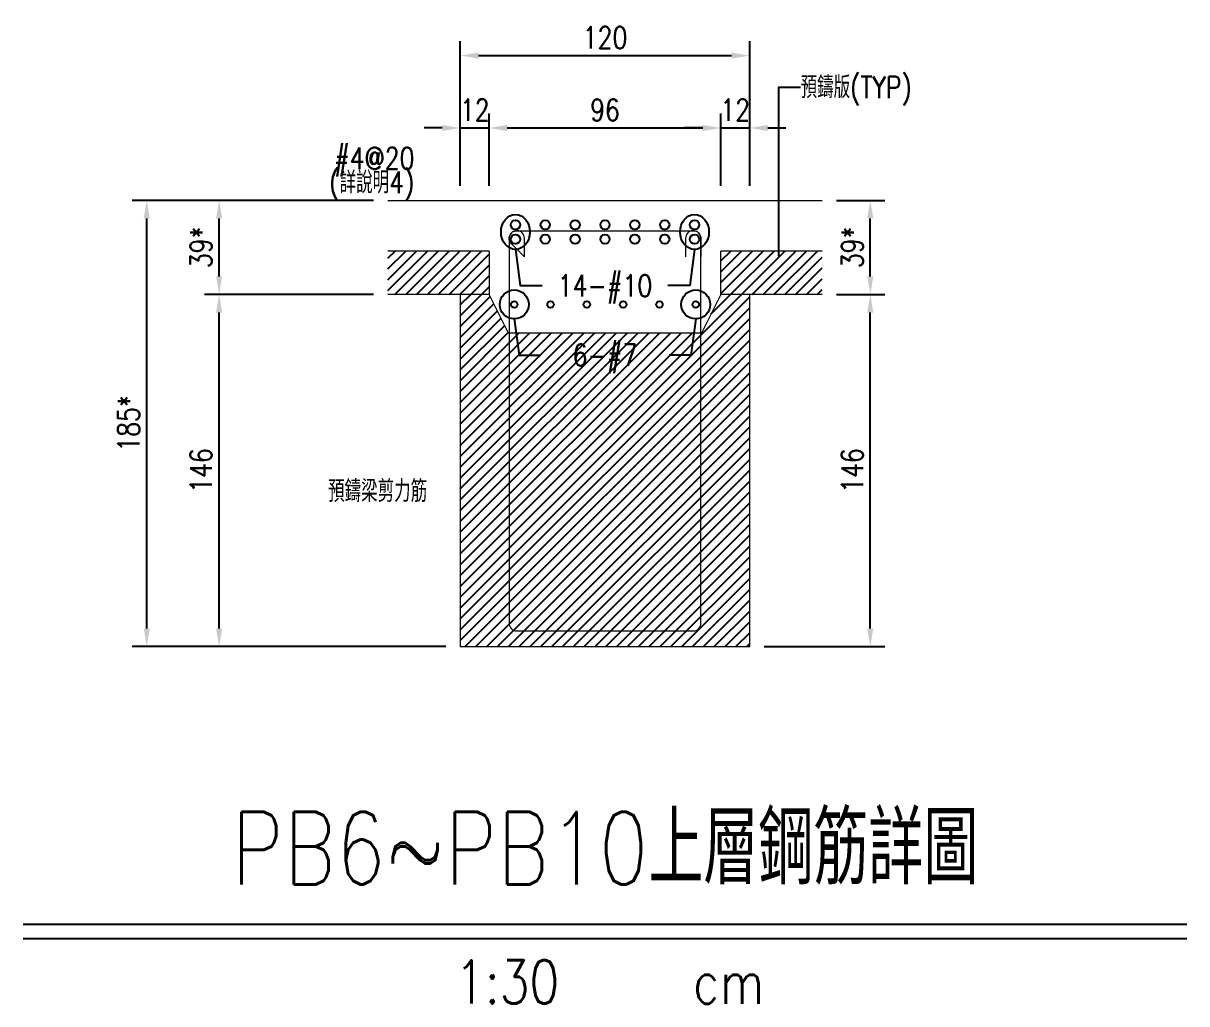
# Model space of a CAD drawing. Extents: x -4754 to 4976, y -19960 to 3841.
# Drawn here: x 4493.4 to 4975.8, y -1438.8 to -1032.4 of the extents above; entities that cross this region are included whole.
import ezdxf
from ezdxf.enums import TextEntityAlignment as Align

# ---------------------------------------------------------------- set-up
doc = ezdxf.new("R2010")
doc.units = 0
doc.header["$LTSCALE"] = 3
doc.layers.get('0').update_dxf_attribs({"linetype": 'CONTINUOUS'})
doc.layers.add('HB_0', color=7, linetype='CONTINUOUS', transparency=0.5)
doc.layers.add('預鑄版_HATCH', color=253, linetype='CONTINUOUS', transparency=0.8)
for name, color, linetype in [('HB_DIM', 1, 'CONTINUOUS'), ('HB_TXT_CTEXT', 2, 'CONTINUOUS'), ('鋼筋', 3, 'CONTINUOUS'), ('預鑄梁_HATCH', 253, 'CONTINUOUS')]:
    doc.layers.add(name, color=color, linetype=linetype)
doc.styles.get("Standard").update_dxf_attribs({"font": 'ROMANS.shx', "width": 0.8, "bigfont": 'LCHINA.shx'})
doc.dimstyles.new('30', dxfattribs={"dimscale": 3, "dimtxt": 3, "dimasz": 2.5, "dimexe": 2, "dimexo": 2, "dimgap": 1, "dimtad": 1, "dimdsep": 46, "dimtxsty": 'Standard', "dimcen": 0, "dimclrd": 256, "dimclre": 256, "dimclrt": 2, "dimadec": 0, "dimazin": 0, "dimtfac": 1, "dimtix": 1, "dimtmove": 2, "dimatfit": 3, "dimfxl": 0, "dimtolj": 1, "dimtzin": 0, "dimarcsym": 0})

# ---------------------------------------------------------------- blocks, each defined once
blk = doc.blocks.new('title_beam')
at = {"color": 3, "linetype": 'Continuous'}
blk.add_line((-241.2, 0), (241.2, 0), dxfattribs=at)
at = {"color": 1, "linetype": 'Continuous'}
blk.add_line((-241.2, -6), (241.2, -6), dxfattribs=at)
at = {"color": 3, "linetype": 'Continuous', "width": 0.8}
blk.add_attdef('TITLE', text='', height=30, dxfattribs=at).set_placement((0, 33), align=Align.MIDDLE)
at = {"linetype": 'Continuous', "width": 0.8}
blk.add_attdef('SCALE', text='', height=18, dxfattribs=at).set_placement((-40.57, -24), align=Align.MIDDLE)
blk.add_attdef('CM', (36.47, -33.03), '', height=18, dxfattribs=at)
blk = doc.blocks.new('C')
at = {"color": 3, "linetype": 'Continuous'}
blk.add_circle((0, 0), 1.2, dxfattribs=at)
blk = doc.blocks.new('*D144')
at = {"layer": 'HB_DIM', "linetype": 'Continuous', "lineweight": -2}
for p, q in [((4638.57, -1105.8), (4538.57, -1105.8)), ((4544.57, -1283.3), (4544.57, -1113.3)), ((4668.57, -1290.8), (4538.57, -1290.8))]:
    blk.add_line(p, q, dxfattribs=at)
at = {"layer": 'HB_DIM'}
for points in [[(4545.82, -1113.3), (4543.32, -1113.3), (4544.57, -1105.8)], [(4543.32, -1283.3), (4545.82, -1283.3), (4544.57, -1290.8)]]:
    blk.add_solid(points, dxfattribs=at)
at = {"layer": 'HB_DIM', "color": 2, "linetype": 'Continuous', "insert": (4537.07, -1198.3), "char_height": 9, "attachment_point": 5, "rotation": 90}
blk.add_mtext('\\A1;185*', dxfattribs=at)
blk = doc.blocks.new('*D145')
at = {"layer": 'HB_DIM', "linetype": 'Continuous', "lineweight": -2}
for p, q in [((4638.57, -1144.8), (4568.57, -1144.8)), ((4574.57, -1283.3), (4574.57, -1152.3)), ((4668.57, -1290.8), (4568.57, -1290.8))]:
    blk.add_line(p, q, dxfattribs=at)
at = {"layer": 'HB_DIM'}
for points in [[(4575.82, -1152.3), (4573.32, -1152.3), (4574.57, -1144.8)], [(4573.32, -1283.3), (4575.82, -1283.3), (4574.57, -1290.8)]]:
    blk.add_solid(points, dxfattribs=at)
at = {"layer": 'HB_DIM', "color": 2, "linetype": 'Continuous', "insert": (4567.07, -1217.8), "char_height": 9, "attachment_point": 5, "rotation": 90}
blk.add_mtext('\\A1;146', dxfattribs=at)
blk = doc.blocks.new('*D146')
at = {"layer": 'HB_DIM', "linetype": 'Continuous', "lineweight": -2}
for p, q in [((4638.57, -1105.8), (4568.57, -1105.8)), ((4574.57, -1137.3), (4574.57, -1113.3)), ((4638.57, -1144.8), (4568.57, -1144.8))]:
    blk.add_line(p, q, dxfattribs=at)
at = {"layer": 'HB_DIM'}
for points in [[(4575.82, -1113.3), (4573.32, -1113.3), (4574.57, -1105.8)], [(4573.32, -1137.3), (4575.82, -1137.3), (4574.57, -1144.8)]]:
    blk.add_solid(points, dxfattribs=at)
at = {"layer": 'HB_DIM', "color": 2, "linetype": 'Continuous', "insert": (4567.07, -1125.3), "char_height": 9, "attachment_point": 5, "rotation": 90}
blk.add_mtext('\\A1;39*', dxfattribs=at)
blk = doc.blocks.new('*D147')
at = {"layer": 'HB_DIM', "linetype": 'Continuous', "lineweight": -2}
for p, q in [((4830.57, -1144.8), (4850.57, -1144.8)), ((4844.57, -1283.3), (4844.57, -1152.3)), ((4800.57, -1290.8), (4850.57, -1290.8))]:
    blk.add_line(p, q, dxfattribs=at)
at = {"layer": 'HB_DIM'}
for points in [[(4845.82, -1152.3), (4843.32, -1152.3), (4844.57, -1144.8)], [(4843.32, -1283.3), (4845.82, -1283.3), (4844.57, -1290.8)]]:
    blk.add_solid(points, dxfattribs=at)
at = {"layer": 'HB_DIM', "color": 2, "linetype": 'Continuous', "insert": (4837.07, -1217.8), "char_height": 9, "attachment_point": 5, "rotation": 90}
blk.add_mtext('\\A1;146', dxfattribs=at)
blk = doc.blocks.new('*D148')
at = {"layer": 'HB_DIM', "linetype": 'Continuous', "lineweight": -2}
for p, q in [((4830.57, -1105.8), (4850.57, -1105.8)), ((4844.57, -1137.3), (4844.57, -1113.3)), ((4830.57, -1144.8), (4850.57, -1144.8))]:
    blk.add_line(p, q, dxfattribs=at)
at = {"layer": 'HB_DIM'}
for points in [[(4845.82, -1113.3), (4843.32, -1113.3), (4844.57, -1105.8)], [(4843.32, -1137.3), (4845.82, -1137.3), (4844.57, -1144.8)]]:
    blk.add_solid(points, dxfattribs=at)
at = {"layer": 'HB_DIM', "color": 2, "linetype": 'Continuous', "insert": (4837.07, -1125.3), "char_height": 9, "attachment_point": 5, "rotation": 90}
blk.add_mtext('\\A1;39*', dxfattribs=at)
blk = doc.blocks.new('*D149')
at = {"layer": 'HB_DIM', "linetype": 'Continuous', "lineweight": -2}
for p, q in [((4674.57, -1099.8), (4674.57, -1039.8)), ((4794.57, -1099.8), (4794.57, -1039.8)), ((4682.07, -1045.8), (4787.07, -1045.8))]:
    blk.add_line(p, q, dxfattribs=at)
at = {"layer": 'HB_DIM'}
for points in [[(4682.07, -1044.55), (4682.07, -1047.05), (4674.57, -1045.8)], [(4787.07, -1047.05), (4787.07, -1044.55), (4794.57, -1045.8)]]:
    blk.add_solid(points, dxfattribs=at)
at = {"layer": 'HB_DIM', "color": 2, "linetype": 'Continuous', "insert": (4734.57, -1038.3), "char_height": 9, "attachment_point": 5, "rotation": 0}
blk.add_mtext('\\A1;120', dxfattribs=at)
blk = doc.blocks.new('*D150')
at = {"layer": 'HB_DIM', "linetype": 'Continuous', "lineweight": -2}
for p, q in [((4674.57, -1099.8), (4674.57, -1069.8)), ((4686.57, -1099.8), (4686.57, -1069.8)), ((4667.07, -1075.8), (4659.57, -1075.8)), ((4674.57, -1075.8), (4686.57, -1075.8)), ((4694.07, -1075.8), (4701.57, -1075.8))]:
    blk.add_line(p, q, dxfattribs=at)
at = {"layer": 'HB_DIM'}
for points in [[(4667.07, -1077.05), (4667.07, -1074.55), (4674.57, -1075.8)], [(4694.07, -1074.55), (4694.07, -1077.05), (4686.57, -1075.8)]]:
    blk.add_solid(points, dxfattribs=at)
at = {"layer": 'HB_DIM', "color": 2, "linetype": 'Continuous', "insert": (4680.57, -1068.3), "char_height": 9, "attachment_point": 5, "rotation": 0}
blk.add_mtext('\\A1;12', dxfattribs=at)
blk = doc.blocks.new('*D151')
at = {"layer": 'HB_DIM', "linetype": 'Continuous', "lineweight": -2}
for p, q in [((4686.57, -1099.8), (4686.57, -1069.8)), ((4782.57, -1099.8), (4782.57, -1069.8)), ((4694.07, -1075.8), (4775.07, -1075.8))]:
    blk.add_line(p, q, dxfattribs=at)
at = {"layer": 'HB_DIM'}
for points in [[(4694.07, -1074.55), (4694.07, -1077.05), (4686.57, -1075.8)], [(4775.07, -1077.05), (4775.07, -1074.55), (4782.57, -1075.8)]]:
    blk.add_solid(points, dxfattribs=at)
at = {"layer": 'HB_DIM', "color": 2, "linetype": 'Continuous', "insert": (4734.57, -1068.3), "char_height": 9, "attachment_point": 5, "rotation": 0}
blk.add_mtext('\\A1;96', dxfattribs=at)
blk = doc.blocks.new('*D152')
at = {"layer": 'HB_DIM', "linetype": 'Continuous', "lineweight": -2}
for p, q in [((4782.57, -1099.8), (4782.57, -1069.8)), ((4794.57, -1099.8), (4794.57, -1069.8)), ((4775.07, -1075.8), (4767.57, -1075.8)), ((4782.57, -1075.8), (4794.57, -1075.8)), ((4802.07, -1075.8), (4809.57, -1075.8))]:
    blk.add_line(p, q, dxfattribs=at)
at = {"layer": 'HB_DIM'}
for points in [[(4775.07, -1077.05), (4775.07, -1074.55), (4782.57, -1075.8)], [(4802.07, -1074.55), (4802.07, -1077.05), (4794.57, -1075.8)]]:
    blk.add_solid(points, dxfattribs=at)
at = {"layer": 'HB_DIM', "color": 2, "linetype": 'Continuous', "insert": (4788.57, -1068.3), "char_height": 9, "attachment_point": 5, "rotation": 0}
blk.add_mtext('\\A1;12', dxfattribs=at)
blk = doc.blocks.new('C_Red')
at = {"color": 1, "linetype": 'Continuous'}
blk.add_circle((0, 0), 1.2, dxfattribs=at)

msp = doc.modelspace()

# ---------------------------------------------------------------- hatches: boundary and pattern name
at = {"layer": '預鑄梁_HATCH', "linetype": 'Continuous'}
h = msp.add_hatch(dxfattribs=at)
h.set_pattern_fill('ANSI31', color=256, style=0)
h.paths.add_polyline_path([(4794.573, -1290.802), (4794.573, -1144.802), (4782.573, -1144.802), (4774.573, -1160.802), (4694.573, -1160.802), (4686.573, -1144.802), (4674.573, -1144.802), (4674.573, -1290.802)], flags=17)
at = {"layer": '預鑄版_HATCH', "linetype": 'Continuous'}
h = msp.add_hatch(dxfattribs=at)
h.set_pattern_fill('ANSI31', color=256, style=0)
h.paths.add_polyline_path([(4644.573, -1144.802), (4686.573, -1144.802), (4686.573, -1126.802), (4644.573, -1126.802)], flags=17)
h = msp.add_hatch(dxfattribs=at)
h.set_pattern_fill('ANSI31', color=256, style=0)
h.paths.add_polyline_path([(4782.573, -1144.802), (4824.573, -1144.802), (4824.573, -1126.802), (4782.573, -1126.802)], flags=17)

# ---------------------------------------------------------------- linework, layer by layer
at = {"layer": 'HB_0', "lineweight": 5}
for p, q in [((4644.573, -1105.802, 455), (4824.573, -1105.802, 455)), ((4686.573, -1126.802), (4644.573, -1126.802)), ((4686.573, -1126.802), (4686.573, -1144.802)), ((4824.573, -1126.802), (4782.573, -1126.802)), ((4782.573, -1144.802), (4782.573, -1126.802)), ((4686.573, -1144.802), (4644.573, -1144.802)), ((4824.573, -1144.802), (4782.573, -1144.802))]:
    msp.add_line(p, q, dxfattribs=at)
msp.add_lwpolyline([(4794.573, -1290.802), (4794.573, -1144.802), (4782.573, -1144.802), (4774.573, -1160.802), (4694.573, -1160.802), (4686.573, -1144.802), (4674.573, -1144.802), (4674.573, -1290.802), (4794.573, -1290.802)], dxfattribs=at)
at = {"layer": 'HB_DIM', "color": 1, "linetype": 'Continuous'}
for points in [[(4806.693, -1128.92), (4806.693, -1058.92), (4815.693, -1058.92)], [(4697.453, -1126.12), (4699.453, -1141.12), (4708.453, -1141.12)], [(4771.693, -1126.12), (4769.693, -1141.12), (4760.693, -1141.12)], [(4696.953, -1154.965), (4698.953, -1169.965), (4707.953, -1169.965)], [(4772.193, -1154.965), (4770.193, -1169.965), (4761.193, -1169.965)]]:
    msp.add_lwpolyline(points, dxfattribs=at)
for points in [[(4734.573, -1118.372, 0, 1.25, 0), (4727.573, -1115.372, 0, 0, 0), (4664.573, -1088.372, 0, 0, 0), (4655.573, -1088.372, 0, 0, 0)], [(4694.828, -1201.344, 0, 1.25, 0), (4689.828, -1206.344, 0, 0, 0), (4669.828, -1226.344, 0, 0, 0), (4660.828, -1226.344, 0, 0, 0)]]:
    msp.add_lwpolyline(points, format="xyseb", dxfattribs=at)
at = {"layer": '鋼筋', "lineweight": 5}
for p, q in [((4698.003, -1118.372, 243.73), (4771.143, -1118.372, 243.73)), ((4694.828, -1121.547, 245), (4694.828, -1281.142, 245)), ((4701.146, -1129.18, 243.73), (4695.758, -1123.792, 243.73)), ((4701.178, -1129.167, 245), (4701.178, -1121.547, 245)), ((4767.968, -1121.547, 245), (4767.968, -1129.167, 245)), ((4774.318, -1121.547, 243.73), (4774.318, -1129.167, 243.73)), ((4774.318, -1281.142, 245), (4774.318, -1121.547, 245)), ((4698.003, -1284.317, 245), (4771.143, -1284.317, 245))]:
    msp.add_line(p, q, dxfattribs=at)
at = {"layer": '鋼筋', "lineweight": 5, "extrusion": (-4.93038e-32, -1.22465e-16, -1)}
msp.add_arc((-4698.003, -1121.547, -243.73), 3.175, 315, 90, dxfattribs=at)
at = {"layer": '鋼筋', "lineweight": 5}
for centre, start, end in [((4698.003, -1121.547, 245), 0, 180), ((4771.143, -1121.547, 245), 0, 180), ((4698.003, -1281.142, 245), 180, 270), ((4771.143, -1281.142, 245), 270, 0)]:
    msp.add_arc(centre, 3.175, start, end, dxfattribs=at)
at = {"layer": '鋼筋', "lineweight": 5, "extrusion": (-2.99911e-32, -1.22465e-16, -1)}
msp.add_arc((-4771.143, -1121.547, -243.73), 3.175, 90, 180, dxfattribs=at)

# ---------------------------------------------------------------- block references
at = {"layer": 'HB_DIM', "linetype": 'Continuous', "xscale": 5, "zscale": 5}
for p, yscale in [((4697.453, -1118.92, 434.561), 6), ((4771.693, -1118.92, 434.561), 6), ((4696.953, -1148.965, 422.47), 5), ((4772.193, -1148.965, 422.47), 5)]:
    msp.add_blockref('C_Red', p, dxfattribs=dict(at, yscale=yscale))
at = {"layer": 'HB_TXT_CTEXT', "linetype": 'Continuous'}
msp.add_blockref('title_beam', (4734.573, -1405.802, 455), dxfattribs=at).add_auto_attribs({'TITLE': 'PB6~PB10上層鋼筋詳圖', 'SCALE': '1:30', 'CM': 'cm'})
at = {"layer": '鋼筋', "linetype": 'Continuous'}
for p, xscale, yscale, zscale in [((4697.453, -1115.905, 434.561), 1.61, 1.61, 1.61), ((4709.827, -1115.905, 434.561), 1.61, 1.61, 1.61), ((4722.2, -1115.905, 434.561), 1.61, 1.61, 1.61), ((4734.573, -1115.905, 434.561), 1.61, 1.61, 1.61), ((4746.947, -1115.905, 434.561), 1.61, 1.61, 1.61), ((4759.32, -1115.905, 434.561), 1.61, 1.61, 1.61), ((4771.693, -1115.905, 434.561), 1.61, 1.61, 1.61), ((4697.453, -1121.935, 428.591), 1.61, 1.61, 1.61), ((4709.827, -1121.935, 428.591), 1.61, 1.61, 1.61), ((4722.2, -1121.935, 428.591), 1.61, 1.61, 1.61), ((4734.573, -1121.935, 428.591), 1.61, 1.61, 1.61), ((4746.947, -1121.935, 428.591), 1.61, 1.61, 1.61), ((4759.32, -1121.935, 428.591), 1.61, 1.61, 1.61), ((4771.693, -1121.935, 428.591), 1.61, 1.61, 1.61), ((4696.953, -1148.965, 422.47), 1.11, 1.11, 1.11), ((4712.001, -1148.965, 422.47), 1.11, 1.11, 1.11), ((4727.049, -1148.965, 422.47), 1.11, 1.11, 1.11), ((4742.097, -1148.965, 422.47), 1.11, 1.11, 1.11), ((4757.145, -1148.965, 422.47), 1.11, 1.11, 1.11), ((4772.193, -1148.965, 422.47), 1.11, 1.11, 1.11)]:
    msp.add_blockref('C', p, dxfattribs=dict(at, xscale=xscale, yscale=yscale, zscale=zscale))

# ---------------------------------------------------------------- texts
at = {"layer": 'HB_TXT_CTEXT', "linetype": 'Continuous', "width": 0.8}
msp.add_text('預鑄版(TYP)', height=9, dxfattribs=at).set_placement((4815.693, -1058.92, 434.561), align=Align.MIDDLE_LEFT)
for s, p in [('#4@20', (4655.573, -1088.372, 243.73)), ('(詳說明4)', (4655.573, -1098.372, 243.73)), ('預鑄梁剪力筋', (4660.828, -1226.344, 245))]:
    msp.add_text(s, height=9, dxfattribs=at).set_placement(p, align=Align.MIDDLE_RIGHT)
for s, p in [('14-#10', (4734.573, -1141.12, 434.561)), ('6-#7', (4734.573, -1169.965, 422.47))]:
    msp.add_text(s, height=9, dxfattribs=at).set_placement(p, align=Align.MIDDLE_CENTER)

# ---------------------------------------------------------------- dimensions: what is measured, and where the dimension line sits
at = {"layer": 'HB_DIM', "linetype": 'Continuous'}
for base, p1, p2, angle, override, picture, middle in [((4794.573, -1045.802), (4674.573, -1105.802, 455), (4794.573, -1105.802, 455), 0, {"dimpost": '<>'}, '*D149', (4734.573, -1038.302)), ((4686.573, -1075.802), (4674.573, -1105.802, 455), (4686.573, -1105.802, 455), 0, {"dimpost": '<>'}, '*D150', (4680.573, -1068.302)), ((4782.573, -1075.802), (4686.573, -1105.802, 455), (4782.573, -1105.802, 455), 0, {"dimpost": '<>'}, '*D151', (4734.573, -1068.302)), ((4794.573, -1075.802), (4782.573, -1105.802, 455), (4794.573, -1105.802, 455), 0, {"dimpost": '<>'}, '*D152', (4788.573, -1068.302)), ((4574.573, -1144.802), (4674.573, -1290.802, 255), (4644.573, -1144.802, 255), 90, {"dimtad": 4, "dimpost": '<>'}, '*D145', (4567.073, -1217.802)), ((4844.573, -1144.802), (4794.573, -1290.802, 255), (4824.573, -1144.802, 255), 90, {"dimtad": 4, "dimpost": '<>'}, '*D147', (4837.073, -1217.802))]:
    dim = msp.add_linear_dim(base=base, p1=p1, p2=p2, angle=angle, dimstyle='30', override=override, dxfattribs=at)
    dim.commit()
    dim.dimension.update_dxf_attribs({"geometry": picture, "text_midpoint": middle})
for base, p1, p2, picture, middle in [((4544.573, -1105.802), (4674.573, -1290.802, 255), (4644.573, -1105.802, 455), '*D144', (4537.073, -1198.302)), ((4574.573, -1105.802), (4644.573, -1144.802, 255), (4644.573, -1105.802, 455), '*D146', (4567.073, -1125.302)), ((4844.573, -1105.802), (4824.573, -1144.802, 255), (4824.573, -1105.802, 455), '*D148', (4837.073, -1125.302))]:
    dim = msp.add_linear_dim(base=base, p1=p1, p2=p2, angle=90, text='<>*', dimstyle='30', override={"dimtad": 4, "dimpost": '<>'}, dxfattribs=at)
    dim.commit()
    dim.dimension.update_dxf_attribs({"geometry": picture, "text_midpoint": middle})

doc.saveas('drawing.dxf')
